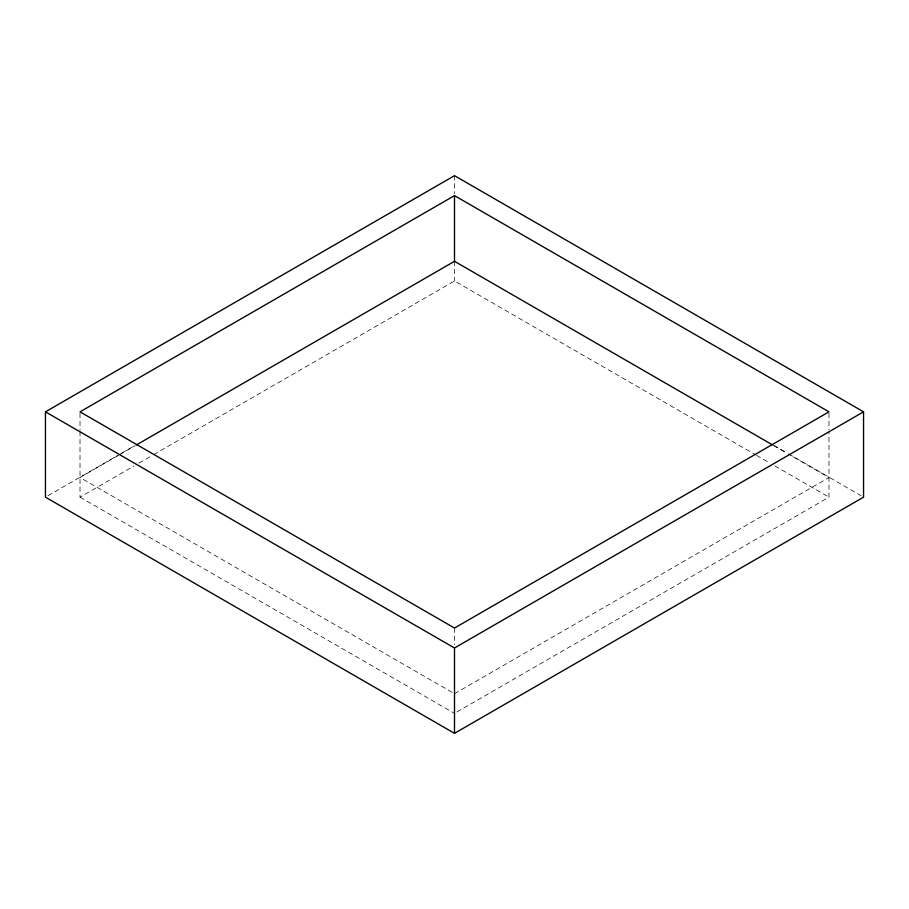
<?xml version="1.0" encoding="UTF-8"?>
<svg xmlns="http://www.w3.org/2000/svg" width="909" height="909" viewBox="0 0 909 909"><rect width="100%" height="100%" fill="white"/><g stroke="black" fill="none" stroke-linecap="round" stroke-linejoin="round"><path stroke-width="0.68" stroke-dasharray="4.54 3.41" d="M47.904 495.746L120.386 453.909M121.613 453.205L135.123 445.399M118.079 455.534L80.015 477.509L453.273 692.999M119.306 454.818L135.271 445.603M80.015 431.389L80.015 497.166L134.043 465.976M138.952 463.147L152.462 455.341M153.689 454.636L454.5 280.961L755.311 454.636M454.5 693.715L828.985 477.509L788.467 454.114M456.954 711.952L828.985 497.166L828.985 431.389M773.877 445.399L787.387 453.205M788.614 453.909L861.096 495.746M773.729 445.603L787.239 453.409M756.538 455.341L770.048 463.147M774.957 465.976L828.985 497.166M80.015 497.166L454.5 713.372M828.985 413.231L828.985 429.991M454.5 175.664L454.5 193.856M454.5 261.303L454.5 280.961M454.5 628.039L454.5 644.799M80.015 413.231L80.015 429.991"/><path stroke-width="1.36" d="M45.45 411.834L454.5 175.664L863.55 411.834L863.55 497.166L454.5 733.336L45.45 497.166L45.45 411.834L454.5 647.992L863.55 411.834M454.5 195.628L80.015 411.834L454.5 628.039L828.985 411.834L454.5 195.628L454.5 261.303L136.498 444.899M454.5 261.303L772.502 444.899M454.5 647.992L454.5 733.336"/></g></svg>
